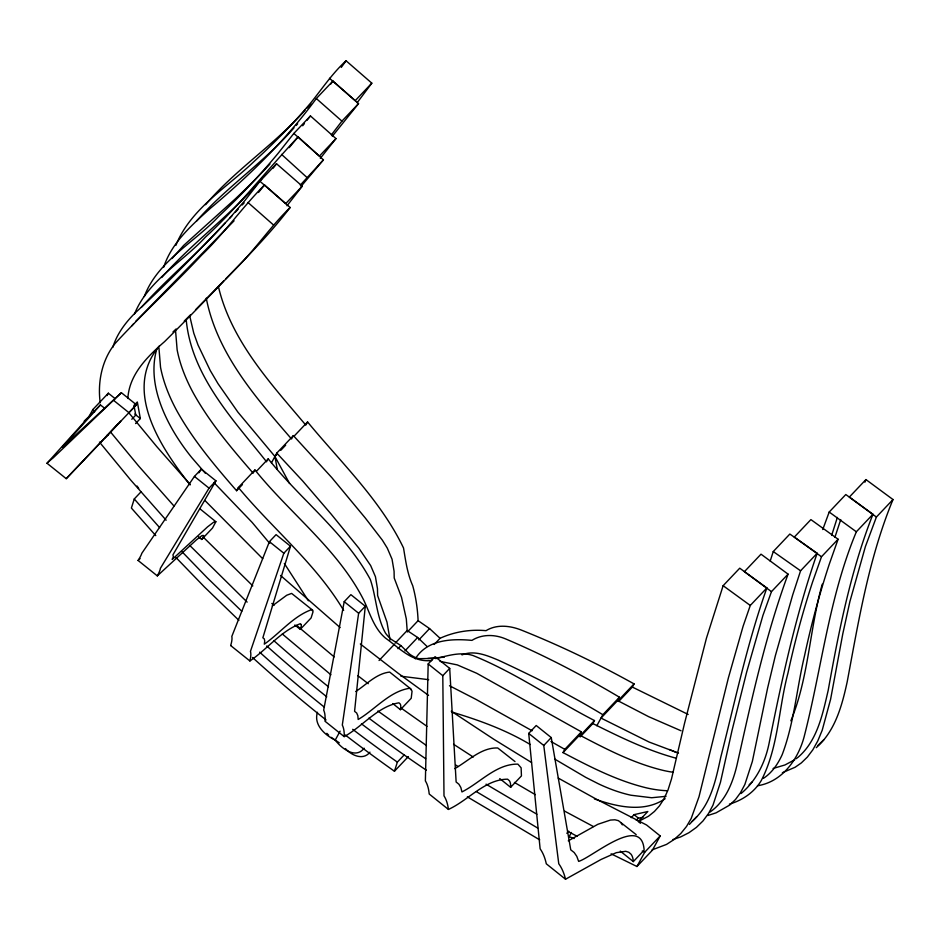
<?xml version="1.0" encoding="UTF-8"?>
<svg xmlns="http://www.w3.org/2000/svg" width="940" height="940" viewBox="0 0 940 940"><rect width="100%" height="100%" fill="white"/><g stroke="black" fill="none" stroke-linecap="round" stroke-linejoin="round"><path stroke-width="1.41" d="M428.182 663.957L425.373 780.928A403.953 78.267 -54.2 0 1 429.192 794.006L448.427 809.434C468.167 800.481 485.04 779.26 507.612 779.19L509.386 780.776A101.097 20.833 -54.7 0 1 510.632 787.309L521.442 775.911L521.124 767.816L517.87 764.138C496.461 763.691 480.011 782.844 461.951 791.927L460.847 787.497L458.896 784.207L456.135 782.033L449.708 668.399L435.091 656.672L428.182 663.957L442.799 675.684L443.997 795.875A404.799 83.425 -54.7 0 1 448.427 809.434M400.405 709.677A100.38 15.451 -52.5 0 0 400.252 704.036L398.96 702.815C377.739 706.457 362.652 726.409 344.204 736.631L324.97 721.203A401.885 56.776 -52 0 0 323.677 710.147L344.216 601.67L350.879 594.656L365.296 606.23L354.58 711.368L356.648 712.966L357.846 715.669L358.175 719.488C375.13 709.5 389.654 691.182 409.816 688.245L412.061 691.123L411.215 698.279L400.405 709.677L392.791 703.567M365.296 606.23L358.645 613.244L342.301 725.093A402.156 61.887 -52.5 0 1 344.204 736.619M127.852 398.49C129.203 374.39 147.51 356.483 164.582 341.62C190.233 316.193 215.189 290.072 240.299 264.117C257.725 245.928 272.012 225.036 290.143 207.505L264.528 184.945C242.32 207.246 224.331 233.273 201.618 255.139C173.571 285.29 143.009 313.055 115.209 343.37C101.896 359.903 97.454 382.063 100.216 402.802M200.126 508.975L215.871 521.747L212.499 528.057L201.689 539.454L198.422 536.834M156.886 348.705C149.166 374.849 157.803 402.52 170.304 425.691A136.641 76.387 43.5 0 0 191.807 457.639L205.378 473.29M317.462 712.261C313.361 724.857 325.076 735.221 335.228 740.109C341.302 748.17 355.461 759.602 364.156 748.205M822.253 584.175C809.552 629.154 808.776 677.434 790.857 720.839M230.664 645.545A402.156 36.072 -50 0 0 231.804 636.451L269.416 541.663L276.078 534.637L290.495 546.211L262.859 637.778L264.246 638.836L264.728 640.962L264.305 644.17C280.12 633.078 293.28 616.158 311.763 609.578L313.067 611.693L311.093 617.956L300.283 629.354L294.843 624.982M141.106 491.749L134.256 498.976L131.388 508.058L155.77 535.624M831.641 535.436L837.364 517.435M345.262 734.986A1252.82 1027.502 28.6 0 0 394.447 771.246L397.362 762.117L404.282 754.808M770.189 561.086L773.256 551.557L789.847 534.049L817.177 553.284C795.593 615.336 781.868 679.644 768.955 743.94C764.995 762.928 756.136 780.905 741.061 793.525M163.619 267.395C171.597 242.649 192.018 224.86 210.725 208.022C249.617 175.404 286.289 139.602 316.322 98.535L332.924 81.04L358.528 103.623L332.325 136.265M817.177 553.284L800.575 570.792L792.678 594.973L775.359 655.673L767.616 688.045L752.352 761.447L744.856 784.5L740.462 792.761L735.491 799.505L729.64 805.098L716.022 812.865L707.808 815.509M834.908 537.304L840.736 519.573M290.495 546.211L283.845 553.225L250.439 651.397A401.885 41.172 -50.5 0 1 249.899 660.973L230.664 645.545M691.993 821.384C710.758 805.474 715.775 780.118 720.745 757.299C735.221 700.629 747.194 643.125 766.875 587.958L739.733 568.195L723.13 585.691L706.469 638.096L684.461 723.647L671.513 778.908L667.976 790.082L663.945 798.941L659.481 805.85L654.405 811.49L648.541 816.214L638.319 821.536L640.493 823.275M766.875 587.958L750.273 605.454L743.117 626.205L728.418 677.775L699.008 796.732L691.217 818.423L686.553 826.413L680.83 833.475L674.109 839.502L666.542 844.402L651.996 849.925M821.49 556.739L794.3 537.104L810.903 519.597L838.092 539.231L821.49 556.739L812.665 581.731A2210.34 1235.606 43.5 0 0 787.932 673.252C778.485 708.69 778.426 747.535 761.236 780.6C754.244 792.338 742.353 800.351 729.381 804.147M838.092 539.231L829.268 564.223A2210.34 1235.606 43.5 0 0 804.534 655.756C796.673 688.573 794.171 722.954 782.174 754.691C777.956 763.926 772.057 772.75 763.409 778.355M771.47 591.636L744.409 571.673L761.012 554.177L788.073 574.14L771.47 591.636L762.904 615.489L746.642 672.147L732.037 730.462L720.44 782.362L712.99 805.157L708.525 813.5L703.002 820.937L696.434 827.365L688.95 832.711L680.63 836.929L672.911 839.538M788.073 574.14C765.36 636.004 751.342 700.641 737.042 764.855C732.812 782.679 725.551 801.42 709.829 812.16M822.747 529.549L829.198 512.042L845.8 494.534L872.943 514.274C850.641 570.85 838.88 630.787 828.175 690.43C822.618 714.153 817.377 741.014 797.755 757.534M175.851 245.422C190.456 208.845 226.857 187.647 254.07 161.457C274.351 142.868 293.68 123.222 311.363 102.131C322.62 88.031 332.666 73.026 346.073 60.771L371.817 83.155L357.141 102.742M112.777 347.424C116.865 334.029 125.408 322.632 135.219 312.867C168.942 281.859 200.714 248.83 232.18 215.566M864.918 482.208L865.94 479.576L893 499.539C868.936 557.737 858.714 620.259 847.198 681.817C842.017 705.587 835.272 730.991 816.237 747.676M134.573 313.843C147.956 280.661 182.172 262.33 205.496 237.068C239.054 206.166 266.948 169.987 298.144 136.888L323.43 159.859L301.023 186.414M893 499.539L876.397 517.047L865.388 546.598L849.901 601.541L842.804 633.783L830.596 699.313L822.218 730.216L817.765 740.967L812.841 749.803L807.378 757.053L801.338 762.916L795.099 767.263L782.374 772.704M872.943 514.274L856.352 531.782C828.904 597.511 821.654 668.88 804.005 737.266C797.872 759.767 781.939 781.962 757.487 785.758M144.314 296.523C157.415 261.238 194.157 242.767 218.585 216.494A2210.34 1235.606 43.5 0 0 278.334 153.055L293.844 133.433L310.447 115.937L335.98 138.591L320.305 158.343M88.325 417.842L92.86 409.523L108.347 393.202L115.138 398.654M107.043 395.576L108.347 393.202M158.942 347.941L160.54 367.293A144.031 80.523 43.5 0 0 177.002 411.062C193.217 440.132 214.814 465.711 236.598 490.727L238.361 487.484L254.963 469.977C290.296 513.792 338.012 549.277 363.757 600.155C369.961 613.174 374.003 628.496 385.541 638.131C399.653 648.13 412.214 662.735 431.801 660.514M253.788 472.139L254.963 469.977M267.148 460.835L268.241 458.826C300.964 499.845 345.145 532.992 370.313 579.475C376.317 597.147 376.364 616.616 385.541 633.184A19.952 11.151 43.5 0 0 390.981 639.153L400.887 645.58L409.64 654.123A19.952 11.151 43.5 0 0 416.303 657.859L418.723 658.67L432.858 658.47M271.449 462.856L276.771 453.115L293.374 435.608L331.714 477.508L365.366 518.093L382.333 540.112L387.28 548.102L392.039 559.194L394.072 571.179L394.213 578.018L401.545 597.417L406.315 618.943L407.173 630.517L395.458 642.878M293.374 435.608L291.529 438.98C255.739 397.644 217.034 353.487 206.271 298.203M306.416 424.081L307.568 421.954C340.985 462.468 380.677 500.268 403.53 548.008C405.68 560.957 407.314 573.541 412.731 585.749C415.868 597.135 417.595 608.873 418.1 620.67L429.568 628.59L440.061 638.284C454.396 631.727 470.364 629.224 486.027 630.67C496.755 624.101 509.891 625.629 521.113 629.988C559.876 645.475 597.582 663.616 634.065 683.897L632.338 687.07L618.661 701.487M335.228 740.109L340.104 731.167M667.212 790.728A144.031 80.523 43.5 0 1 646.791 787.943C617.145 780.834 589.85 766.699 563.025 752.599L564.799 749.356L581.39 731.861L476.709 673.275L457.298 664.909L440.061 661.372M563.025 752.599L579.628 735.104L581.39 731.861M580.144 736.948L592.835 723.565L594.48 720.557C553.684 699.56 515.59 672.77 472.996 655.521C460.588 651.467 447.734 655.768 435.596 658.611M596.83 725.739L602.846 714.706L619.448 697.21C582.706 675.39 544.718 655.45 505.356 638.8C494.605 634.324 482.044 634.053 471.951 640.375C451.846 638.519 427.136 639.447 415.327 658.811M678.504 753.105L649.141 742.059L601.013 718.078L617.615 700.57L619.448 697.21M568.841 837.211L571.426 832.464M611.106 853.826L636.944 866.504L644.711 852.251L660.197 835.93L646.591 825.014L596.042 799.024L558.207 778.073M660.197 835.93L652.419 850.183L636.944 866.504M201.689 539.454A100.874 4.947 -48.4 0 0 203.663 535.506L202.088 535.542L196.366 539.901L157.321 575.891L138.086 560.463A404.799 14.723 -47.9 0 0 141.752 553.39L194.427 476.427L201.336 469.142L215.953 480.869L172.937 554.847L173.371 556.868L172.173 559.465L207.54 526.882L213.791 522.1L215.871 521.747M215.953 480.869L209.044 488.154L160.376 568.336A403.953 19.822 -48.4 0 1 157.321 575.891M198.904 472.808L201.336 469.142M332.924 81.04L330.586 84.259M341.267 67.398L346.073 60.771M141.294 307.392C167.684 277.864 198.751 252.613 225.177 222.98M161.704 277.523C192.817 242.179 231.792 214.402 262.272 178.283M172.032 258.524L183.653 245.434L235.188 198.986A2210.34 1235.606 43.5 0 0 269.933 164.077M331.373 134.902L341.925 121.119L358.528 103.623M286.994 205.754L302.269 186.155L276.536 163.76L259.933 181.255L245.199 200.15L229.583 218.233M273.07 168.201L276.536 163.76M302.692 125.749L304.419 123.563M307.004 120.296L310.447 115.937M258.488 192.465L264.528 184.945M290.143 207.505C270.579 233.05 248.054 256.056 225.577 279.004M84.33 459.601L83.425 460.553M196.542 221.076C226.199 187.154 264.516 162.068 293.973 127.84M289.179 147.639L298.144 136.888M300.295 185.109L323.43 159.859M159.342 345.944C122.165 390.359 161.175 448.075 190.033 484.84M205.566 204.685C235.305 169.694 274.692 144.537 305.124 110.156M131.812 325.874L133.727 323.666M135.642 321.445L234.084 220.806M84.342 421.167L100.415 404.952L62.381 447.228L121.377 392.709L136.429 404.788L66.235 478.672L47 463.244L87.596 418.23A102.354 1.304 -46 0 0 84.33 421.179M296.206 125.431L297.639 123.857M235.188 212.381L238.184 209.209M242.179 204.967L244.189 202.852M107.289 435.349L108.088 434.515L107.09 435.561M371.817 83.155L355.214 100.662L329.47 78.267M335.98 138.591L319.389 156.099L293.844 133.433M302.269 186.155L285.666 203.651L259.933 181.255M47.012 463.232A409.382 5.217 -46 0 1 53.004 458.038L121.377 392.709M134.479 404.964L137.334 401.968L140.33 418.559L135.583 423.564M66.235 478.672L120.696 421.226L120.05 421.896M105.01 437.746L118.428 423.599M136.429 404.788L128.945 412.672L113.893 400.593M131.8 419.264L135.783 415.069L133.927 405.375M236.598 490.727L242.45 484.547M256.526 471.187L268.241 458.826M276.889 454.42L274.926 456.476L277.3 469.424M280.79 450.307L285.678 445.149M293.891 436.372L307.568 421.954M379.055 660.491L394.683 644.018M407.361 631.986L418.1 620.67M397.961 648.67L400.887 645.58M404.952 650.88L417.654 637.496L427.042 646.462M418.817 639.917L429.568 628.59M434.21 644.464L440.061 638.284M442.799 675.684L449.708 668.399M394.447 771.246L408.371 756.559M633.325 861.592A102.354 25.921 -56.7 0 0 631.045 854.225L628.825 852.286L625.77 851.311L616.299 852.662L601.083 859.454L565.528 879.229L546.293 863.801A408.007 98.453 -56.2 0 0 540.136 848.855L528.715 733.4L536.199 725.504L551.251 737.583L570.756 849.842L574.187 852.533L576.819 856.387L578.64 861.393C592.294 857.339 641.938 813.57 644.135 850.195L633.325 861.592L620.271 851.111M565.528 879.229A409.382 103.682 -56.7 0 0 558.771 863.801L543.766 745.467L551.251 737.583M579.827 735.996L594.48 720.557M617.462 701.393L634.065 683.897M865.94 479.576L849.337 497.072L876.397 517.047M566.82 833.286L568.782 831.218M631.21 817.659L634.065 814.651L647.825 811.514L638.319 821.536M636.274 820.291L638.272 818.188L643.007 817.342M689.396 824.415L696.775 816.637M307.086 108.112L311.011 104.023M223.579 281.06L195.508 309.777M184.252 321.045L190.397 314.9M817.941 745.408L823.981 739.557M749.168 784.794L752.082 781.998M172.983 331.938L176.062 329M138.086 560.463L140.084 558.56M369.949 752.164C363.146 760.883 351.313 755.278 345.427 748.593M272.306 605.889L286.735 595.243L291.612 593.41L312.856 610.354M249.899 660.973C267.019 649.34 280.872 631.093 300.342 623.702L301.164 624.548M796.298 758.674L797.026 758.11M355.731 691.523C366.471 684.543 376.447 673.498 389.665 672.077L411.426 689.443M794.805 759.732L784.935 764.972L773.115 768.462M454.725 768.626C468.273 761.048 481.315 747.323 497.73 747.982L515.003 761.576M568.265 840.842L597.887 824.286L610.459 820.068L614.936 819.798L618.391 820.644L636.192 834.65M665.144 798.718C643.971 813.112 616.758 806.755 594.409 798.918M461.975 654.91C474.207 649.857 487.32 655.568 498.658 660.303C534.202 676.823 569.311 694.355 602.846 714.706M666.049 796.321L651.643 797.743L630.94 795.228A136.641 76.387 43.5 0 1 598.287 783.737L585.691 777.333L554.624 759.038M427.806 658.447L444.315 657.189M428.687 679.691L400.91 676.201M675.977 758.181C646.896 750.32 619.695 736.948 592.835 723.565M452.14 712.12C479.189 720.193 505.967 729.969 530.266 744.527M568.829 836.565L574.152 838.562M681.065 730.78L648.706 716.703L617.615 700.57M676.354 752.447L669.339 749.509M688.162 714.447L632.338 687.07M449.496 685.742L476.087 699.442L532.122 730.768M642.243 851.053L644.711 852.251M593.387 826.53L564.682 811.173M579.628 735.104C606.453 749.204 633.748 763.327 663.393 770.448A144.031 80.523 43.5 0 0 672.981 772.234M417.654 637.496L407.173 630.517M577.207 836.341L567.619 831.23M537.657 828.023L476.357 791.621M539.748 839.878L467.345 796.861M536.869 814.24L486.039 784.183M550.969 741.495L564.799 749.356M535.283 794.641L514.415 782.433M531.523 762.505L493.97 739.369L451.259 711.204M339.27 742.8L331.115 737.324M473.243 757.029L453.597 744.292M455.606 764.948L458.074 766.535M426.349 770.166L422.753 767.78A1253.737 1028.254 28.6 0 1 361.442 723.823M426.431 745.526L377.868 711.004M426.983 726.35L400.851 707.891M773.256 551.557L800.575 570.792M428.57 695.4L398.066 673.193L360.326 643.982M829.198 512.042L856.352 531.782M723.13 585.691L750.273 605.454M357.952 675.766L368.257 683.709M100.415 404.952L104.951 408.465M134.749 414.07L140.33 418.559M634.065 814.651L638.53 818.235M528.715 733.4L543.766 745.467M194.427 476.427L209.044 488.154M269.416 541.663L283.845 553.225M344.216 601.67L358.645 613.244M499.751 778.579L510.632 787.309M330.915 674.779L282.329 634.007M334.182 656.907L296.629 625.417M340.174 627.603L280.543 575.456M247.925 202.441L273.54 225.001M316.322 98.535L341.925 121.119M271.836 603.457L273.975 605.384M281.542 154.383L306.828 177.366M241.78 611.27L207.293 577.841L181.925 551.627M238.913 620.353L204.415 586.924L176.015 557.573M252.801 585.89L203.569 537.445M247.138 602.105L189.786 545.47M262.707 558.724L204.908 500.48M326.873 733.329L328.636 735.139M213.885 482.526L252.19 522.476L269.698 543.379M276.771 453.115L302.656 480.939L330.974 513.898L358.822 548.126L370.677 565.61L375.436 576.69L377.469 588.687L377.61 595.514L386.986 622.127L390.065 639.952M238.361 487.484C272.682 528.879 316.052 563.859 343.652 610.413M159.612 527.587L134.256 498.976M190.244 484.582L156.804 446.653L129.109 413.13M173.924 505.967L138.544 465.899L110.838 432.377M166.157 520.22L130.778 480.152L99.452 442.082M253.201 473.22C231.416 448.216 209.82 422.636 193.605 393.555A144.031 80.523 43.5 0 1 177.131 349.798L175.545 330.445M305.829 425.139C270.826 383.567 231.322 341.138 218.433 286.712M266.596 461.834C233.05 419.546 191.419 375.977 186.191 319.635M92.86 409.523L94.646 411.826M137.052 486.015L138.709 488.389M284.35 563.483L308.402 600.766M620.929 822.547L622.351 824.862M289.543 483.477L274.926 456.476L237.902 412.143L218.033 383.685L210.243 370.524L198.023 345.015L193.758 333.113L189.68 315.711M397.362 762.117A1252.82 1027.502 28.6 0 1 352.676 729.311M324.37 707.174A1252.82 1027.502 28.6 0 1 259.628 652.16M326.039 719.958A1252.82 1027.502 28.6 0 1 252.472 657.459M425.632 758.698A1253.737 1028.254 28.6 0 1 368.856 718.148M328.483 686.811A1253.737 1028.254 28.6 0 1 273.94 640.751M326.744 696.81A1253.737 1028.254 28.6 0 1 266.725 645.98M301.164 624.548A100.31 10.281 -50.5 0 1 300.283 629.354"/></g></svg>
